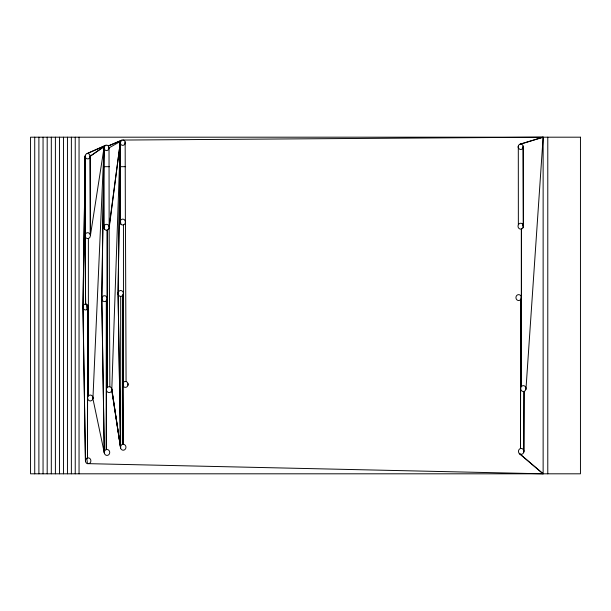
<?xml version="1.0" encoding="UTF-8"?>
<svg xmlns="http://www.w3.org/2000/svg" width="611" height="611" viewBox="0 0 611 611"><rect width="100%" height="100%" fill="white"/><g stroke="black" fill="none" stroke-linecap="round" stroke-linejoin="round"><path stroke-width="0.92" d="M88.381 238.481L88.381 395.913A2.948 2.711 -90 0 0 87.587 397.998L87.449 457.967A2.948 2.711 90 0 1 90.772 460.052A2.948 2.711 90 0 1 88.855 463.665L87.449 463.665A2.956 2.711 -90 0 1 85.441 460.816L82.913 307.012L85.273 155.538A2.711 2.497 -90 0 1 87.037 153.621L105.879 145.258A2.711 2.497 90 0 1 108.292 145.968L109.025 147.885L109.148 228.033L120.344 141.973L122.108 140.056L543.133 137.192L543.133 473.808L88.855 463.665M120.695 296.396L120.604 448.016A2.956 2.711 -90 0 0 123.697 450.154A2.956 2.711 -90 0 0 125.927 446.992A2.956 2.711 -90 0 0 123.223 444.296L122.612 295.533L123.407 293.44A2.956 2.711 89.9 0 0 118.068 292.684L120.344 141.973L120.405 220.579A2.956 2.711 -90 0 0 120.833 224.145A2.956 2.711 89.8 0 0 125.377 222.816L125.163 141.973A2.711 2.497 -90 0 0 123.399 140.056M123.453 224.909L123.453 382.341L122.658 384.434L122.521 444.396A2.956 2.711 90 0 0 120.604 446.488L120.512 447.252L111.767 388.879A2.956 2.711 89.9 0 0 109.85 386.786L109.148 226.498L120.344 141.973M520.068 144.188L520.709 144.089A2.711 2.497 -89.9 0 1 523.123 146.105L523.337 225.428A2.956 2.711 -90 0 1 523.062 227.666A2.956 2.711 90 0 1 521.412 229.041L521.412 386.473L521.412 229.041A2.956 2.711 -90 0 1 518.357 224.711L518.304 146.105A2.711 2.497 89.9 0 1 520.068 144.188L543.133 137.192L525.956 389.329A2.956 2.711 90 0 1 520.618 388.565L520.572 299.665L521.275 296.809A2.956 2.711 -90 0 0 517.509 294.899A2.956 2.711 -90 0 0 516.432 299.268A2.956 2.711 -90 0 0 520.572 299.665L520.48 448.527L520.618 388.565A2.956 2.711 -89.9 0 1 525.956 387.802L525.956 389.329M87.694 153.529A2.711 2.497 90 0 1 90.092 155.553L90.092 156.943A2.711 2.497 90 0 1 85.273 156.943L85.189 156.24L84.967 235.625L85.624 304.057A2.956 2.711 89.9 0 0 83.004 306.248L85.441 460.816A2.948 2.711 90 0 1 86.8 458.258L87.449 457.967L87.541 309.097L88.244 307.776L87.976 305.531L87.976 308.486M104.382 453.217L104.282 452.453A2.956 2.711 90 0 1 106.299 449.604L106.39 300.742L106.299 449.604A2.956 2.711 -89.9 0 1 109.621 451.689A2.956 2.711 -89.9 0 1 107.704 455.31A2.956 2.711 -89.9 0 1 104.382 453.217L92.925 398.762A2.956 2.711 90 0 1 87.587 397.998L87.541 309.097L86.983 309.571A2.956 2.711 89.9 0 1 83.004 307.776L85.189 156.24L85.059 236.388L85.624 304.057L86.327 304.156A2.956 2.711 89.9 0 1 87.976 305.546M523.894 451.376L524.032 391.414L523.803 452.148A2.956 2.711 -89.9 0 1 519.824 453.935L519.266 453.469A2.956 2.711 90 0 1 519.831 448.825A2.956 2.711 90 0 1 523.803 450.62L523.803 452.148M120.604 446.488L120.604 448.016L111.767 390.406L120.26 142.676L120.588 144.036A2.711 2.497 90 0 0 125.163 143.379L125.247 142.676M88.335 307.012L88.381 395.913A2.956 2.711 90 0 1 92.925 397.242L92.925 398.762L104.03 147.885L104.764 145.96L105.879 145.258M109.148 228.025A2.956 2.711 89.8 0 1 104.611 229.354A2.956 2.711 -90 0 1 104.176 225.787L104.03 147.885L101.846 299.413L104.282 452.453L101.754 298.649L104.03 147.885L104.366 149.237A2.711 2.497 90 0 0 108.941 148.588L109.025 147.885L120.588 141.317L120.588 144.036M120.833 224.145L120.405 220.579L120.26 142.676L118.076 294.204A2.956 2.711 89.9 0 0 122.612 295.533L122.521 444.396L123.223 444.296L122.75 385.197L123.048 294.922L122.75 385.197A2.956 2.711 -90 0 0 127.997 385.197L127.997 383.67A2.956 2.711 90 0 0 126.072 381.577L125.469 222.06M523.207 146.808L523.337 225.428L522.634 224.1A2.956 2.711 90 0 0 518.365 224.711M85.189 156.24L85.059 236.388A2.956 2.711 89.9 0 0 90.397 235.625L104.122 147.182L104.122 148.588M90.397 235.625L90.176 156.24L104.764 145.96M90.176 156.24L104.366 146.525L104.366 149.237M105.283 145.533L87.037 153.621M122.108 140.056L108.292 145.96L121.505 140.324M520.709 144.089L543.133 137.192M103.503 166.681L109.43 166.681M119.916 166.681L125.629 166.681M519.824 453.935L543.133 473.808L519.266 453.469M111.866 389.642L120.604 448.016M518.22 146.808L518.304 147.511A2.711 2.497 -89.9 0 0 523.123 147.511L523.123 146.105M522.634 224.1L523.062 227.666M104.611 229.354L104.176 225.787A2.956 2.711 89.8 0 1 109.148 226.498M86.327 304.156L86.983 309.571M92.925 397.234L93.017 397.998M86.8 458.258L87.449 463.665M123.407 293.44L123.453 382.341A2.956 2.711 -90 0 1 126.065 381.577M547.784 137.192L547.784 473.808M521.412 229.041L521.412 386.473M518.304 146.105L518.304 147.511M127.997 383.67L127.997 385.197M125.377 222.824L125.377 221.297A2.956 2.711 89.8 0 0 120.398 220.586M125.163 141.973L125.163 143.379M111.767 388.879L111.767 390.406A2.956 2.711 -89.8 0 1 108.445 392.491A2.956 2.711 -89.8 0 1 106.528 388.879A2.956 2.711 -89.8 0 1 109.85 386.786M108.934 147.182L108.934 148.588M90.092 155.538L90.306 234.861A2.956 2.711 -89.9 0 0 85.334 234.15M85.273 155.538L85.273 156.943M79.048 137.192L79.048 473.808M75.237 137.192L75.237 473.808M71.372 137.192L71.372 473.808M67.447 137.192L67.447 473.808M63.475 137.192L63.475 473.808M59.458 137.192L59.458 473.808M55.395 137.192L55.395 473.808M51.309 137.192L51.309 473.808M47.192 137.192L47.192 473.808M43.053 137.192L43.053 473.808M38.89 137.192L38.89 473.808M34.728 137.192L34.728 473.808M107.231 230.118L107.231 387.55L107.231 230.118M101.846 297.885L101.846 299.413A2.948 2.711 -90 0 0 107.185 298.649A2.956 2.711 90 0 0 101.846 297.885M118.076 292.677L120.512 447.252L118.076 292.677M580.45 137.192L30.55 137.192L30.55 473.808L580.45 473.808L580.45 137.192"/></g></svg>
